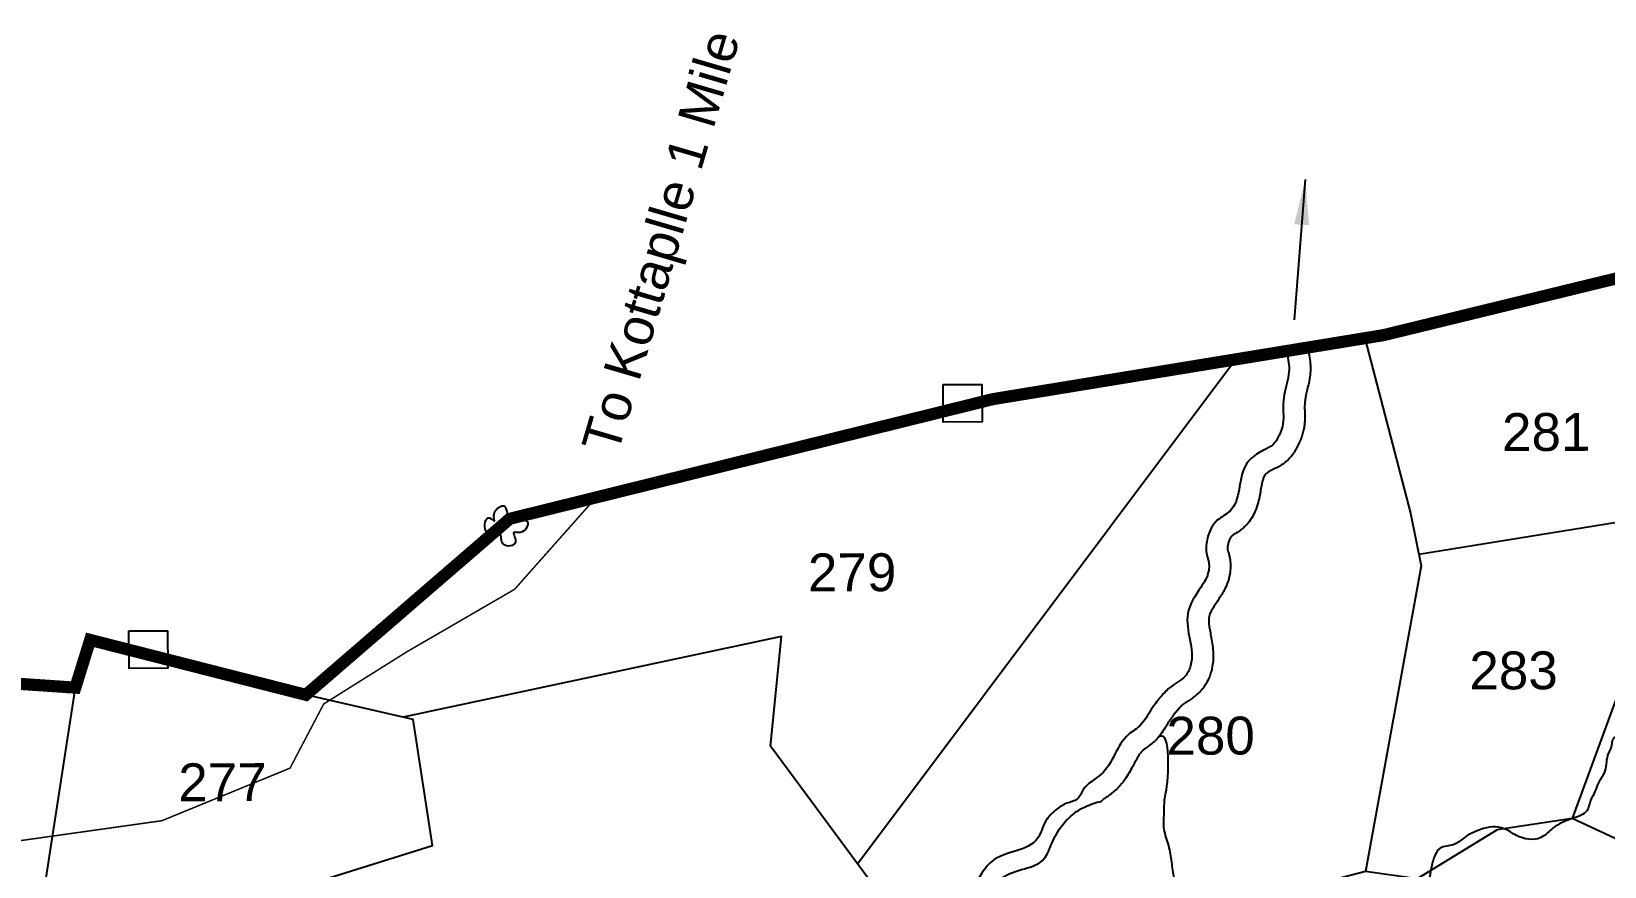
# Model space of a CAD drawing. Header units: feet. Extents: x 746667 to 763555, y 1616206 to 1623008.
# Drawn here: x 755654 to 756691, y 1621573 to 1622123 of the extents above; entities that cross this region are included whole.
import ezdxf
from ezdxf.enums import TextEntityAlignment as Align

# ---------------------------------------------------------------- set-up
doc = ezdxf.new("R2010")
doc.units = ezdxf.units.FT
doc.header["$LTSCALE"] = 15
doc.header["$MEASUREMENT"] = 0
doc.linetypes.add('HIDDEN2', pattern=[0.1875, 0.125, -0.0625])
for name, color, linetype in [('ARROWS', 5, 'Continuous'), ('PLOT', 7, 'Continuous'), ('PLOT NO', 7, 'Continuous'), ('ROAD NAME', 255, 'Continuous'), ('ROADS', 6, 'Continuous'), ('TANKS-STREAM', 4, 'Continuous'), ('VILLAGE STONES', 240, 'Continuous')]:
    doc.layers.add(name, color=color, linetype=linetype)
doc.layers.add('VILLAGE BOUNDRY', color=5, linetype='HIDDEN2', lineweight=100)
doc.styles.get("Standard").update_dxf_attribs({"font": 'arial.ttf'})
doc.dimstyles.get("Standard").update_dxf_attribs({"dimtxt": 0.18, "dimasz": 30, "dimexe": 0.18, "dimexo": 0.0625, "dimgap": 0.09, "dimtad": 0, "dimtih": 1, "dimtoh": 1, "dimdec": 4, "dimzin": 0, "dimdsep": 46, "dimtxsty": 'Standard', "dimcen": 0.09, "dimadec": 0, "dimazin": 0, "dimtfac": 1, "dimtdec": 4, "dimtofl": 0, "dimtmove": 0, "dimatfit": 3, "dimfxl": 1, "dimtolj": 1, "dimtzin": 0, "dimarcsym": 0})

msp = doc.modelspace()

# ---------------------------------------------------------------- linework, layer by layer
at = {"layer": 'PLOT', "lineweight": -2}
for points in [[(756833.0229767844, 1621975.046455691), (756830.3871798628, 1621905.211624035), (756768.1744926674, 1621892.587723962), (756735.7007313137, 1621785.635429888), (756669.2341182141, 1621604.231971291), (756619.822232492, 1621596.839038435), (756567.0102429882, 1621564.501012348), (756533.056389499, 1621569.29336118)], [(756532.6110818841, 1621921.074846241), (756562.5761077103, 1621805.747294338), (756569.6344028459, 1621770.941524935), (756533.056389499, 1621569.29336118), (756255.375811, 1621496.721156249), (756292.273763214, 1621176.701253301), (756201.1867194076, 1621206.480185696)], [(756198.0202606728, 1621574.304731906), (756447.3308981853, 1621907.095652579)], [(756568.0782231329, 1621778.615337265), (756742.1352990145, 1621806.827670894)], [(756255.375811, 1621496.721156249), (756140.6647103456, 1621651.888307563), (756147.9641770377, 1621724.278496285), (755898.5452308876, 1621671.019433654)], [(755366.4316325389, 1621395.947776754), (755454.2381460147, 1621350.557647016), (755644.890326086, 1621374.687788849), (755653.8400574749, 1621503.875623549), (755682.4825009421, 1621690.575620085)], [(755653.8400574749, 1621503.875623549), (755917.8312268974, 1621586.416758612), (755905.0956853274, 1621669.505037423), (755834.4530891292, 1621685.836863318)], [(756521.5429360686, 1621214.310346718), (756560.9974866175, 1621227.777113572), (756560.343614296, 1621349.251175892), (756557.4068789637, 1621444.301638708), (756647.9144644283, 1621400.752548968), (756716.1279739481, 1621582.399436579), (756669.2341182141, 1621604.231971291)]]:
    msp.add_lwpolyline(points, dxfattribs=at)
at = {"layer": 'ROADS', "linetype": 'HIDDEN2', "lineweight": -2, "ltscale": 10, "const_width": 0.9942125117958369}
msp.add_lwpolyline([(756025.7840658166, 1621816.049560055), (755972.0357521549, 1621755.430134561), (755900.9315469074, 1621714.159655208), (755846.1905567311, 1621679.781889914), (755824.0106290032, 1621637.486628123), (755739.579831533, 1621602.82278249), (755616.626258478, 1621585.493166033), (755565.3194362653, 1621597.849776623), (755441.5368197338, 1621563.781695851), (755324.3530885807, 1621531.529793848), (755189.7978470239, 1621534.043689363), (755123.7778409151, 1621493.961629926), (755022.9959481331, 1621396.184963686), (754763.927418866, 1621236.089293263), (754553.604999671, 1621084.389247354), (754459.4519402904, 1620951.209130965), (754389.2850537811, 1620835.714248551), (754245.2949781164, 1620753.619766652)], dxfattribs=at)
at = {"layer": 'TANKS-STREAM', "lineweight": -2}
msp.add_open_spline([(756494.5930888958, 1621915.758673521), (756494.7057216533, 1621915.270001535), (756494.8221606886, 1621914.764950274), (756495.1768695795, 1621913.200429183), (756495.4208983515, 1621912.091791116), (756495.9655664674, 1621909.320697784), (756496.2570585761, 1621907.600199285), (756496.5408340931, 1621904.958022586), (756496.6083012089, 1621904.150706352), (756496.6991536047, 1621902.438616486), (756496.7197305327, 1621901.530834983), (756496.6997901604, 1621900.237758169), (756496.688916397, 1621899.87548828), (756496.6577513566, 1621899.165702526), (756496.6374602587, 1621898.815485928), (756496.5642105571, 1621897.779132081), (756496.498904903, 1621897.107330544), (756496.266670126, 1621895.149611792), (756496.0639473061, 1621893.921566697), (756495.5131735826, 1621891.050790823), (756495.1435074179, 1621889.494662538), (756494.4541109633, 1621886.671088238), (756494.1340511338, 1621885.403234784), (756493.7912404017, 1621883.904503083), (756493.712239518, 1621883.545529081), (756493.5825487233, 1621882.923866577), (756493.5296229658, 1621882.65705562), (756493.4287219805, 1621882.118990242), (756493.3813641606, 1621881.850925216), (756493.2485817488, 1621881.049686764), (756493.1724494268, 1621880.519477745), (756493.0520211702, 1621879.525109818), (756493.0051388366, 1621879.060114926), (756492.9415093204, 1621878.267164436), (756492.9199877874, 1621877.937689171), (756492.8904814542, 1621877.350335528), (756492.8806579658, 1621877.092715811), (756492.8660753791, 1621876.551245165), (756492.8614530643, 1621876.270811986), (756492.8550096967, 1621875.399877588), (756492.8607331107, 1621874.779695894), (756492.8809123058, 1621873.738833263), (756492.8906051335, 1621873.344984382), (756492.9108183581, 1621872.607264298), (756492.9208979516, 1621872.269564204), (756492.9419231877, 1621871.549842511), (756492.9527090272, 1621871.171066161), (756492.980711918, 1621869.978756717), (756492.9940582897, 1621869.109342148), (756492.974890628, 1621867.504468663), (756492.9547796072, 1621866.806907084), (756492.8700531233, 1621865.302132511), (756492.8032766051, 1621864.491053311), (756492.657079156, 1621863.284617081), (756492.6074371334, 1621862.921077852), (756492.4999677397, 1621862.224714791), (756492.4442387897, 1621861.897029168), (756492.325262036, 1621861.254705953), (756492.2616761706, 1621860.937762689), (756492.0599932094, 1621859.999805236), (756491.9109908423, 1621859.391701907), (756491.4307114237, 1621857.61913855), (756491.0665697011, 1621856.506704605), (756490.4399616815, 1621854.79941213), (756490.1898475911, 1621854.165668163), (756489.7154937416, 1621853.024733872), (756489.4921425112, 1621852.511832578), (756489.0775527459, 1621851.591213401), (756488.8895647721, 1621851.184623922), (756488.4800662217, 1621850.324701324), (756488.2617662646, 1621849.879428084), (756487.5577670018, 1621848.502097876), (756487.0237111313, 1621847.528096656), (756485.7638045405, 1621845.496082525), (756485.0375500702, 1621844.436994692), (756483.310840408, 1621842.287590857), (756482.3084887966, 1621841.196236584), (756480.905707314, 1621839.943707327), (756480.671128378, 1621839.741913947), (756480.2091275629, 1621839.358491834), (756479.9794501701, 1621839.174738354), (756479.2964699004, 1621838.645929426), (756478.8493209388, 1621838.323339749), (756477.3740466455, 1621837.3158752), (756476.4066363751, 1621836.751328677), (756474.6757770096, 1621835.806050897), (756473.9106971025, 1621835.424801349), (756472.932676001, 1621834.941172299), (756472.6349342653, 1621834.795089765), (756472.1560704933, 1621834.557941132), (756471.9654187728, 1621834.462670042), (756471.5854656462, 1621834.270256879), (756471.4004306721, 1621834.175298026), (756470.8607044581, 1621833.894115429), (756470.5214092897, 1621833.711552972), (756469.5690971505, 1621833.179350998), (756469.0223737671, 1621832.844837162), (756468.1153303969, 1621832.231653827), (756467.7556858059, 1621831.953750149), (756467.3148275313, 1621831.570413458), (756467.1794590674, 1621831.440792294), (756466.7989990753, 1621831.045372359), (756466.5437954024, 1621830.713716539), (756466.2803895804, 1621830.275855137), (756466.2289990288, 1621830.184590267), (756466.115241604, 1621829.967099845), (756466.0551116032, 1621829.844509936), (756465.8673496651, 1621829.432150716), (756465.7324614075, 1621829.097342335), (756465.3627809535, 1621828.035521829), (756465.1242901714, 1621827.196290467), (756464.6624283546, 1621825.216742873), (756464.4387739385, 1621824.078133375), (756463.9823985238, 1621821.559186333), (756463.7495155034, 1621820.179293147), (756463.20738616, 1621817.213997814), (756462.8986523804, 1621815.628199051), (756462.090472693, 1621812.263869066), (756461.5916877193, 1621810.483063885), (756460.3976625522, 1621807.234508641), (756459.7850544624, 1621805.804103162), (756458.2565721862, 1621802.902166348), (756457.3385107052, 1621801.430057856), (756455.8420614587, 1621799.493243681), (756455.4286702407, 1621798.993500861), (756454.5531521876, 1621798.009673725), (756454.0908020991, 1621797.525694298), (756453.3805851744, 1621796.8361192), (756453.1510107693, 1621796.620983593), (756452.7010760434, 1621796.212648101), (756452.4785236117, 1621796.017249031), (756451.8199333712, 1621795.45507277), (756451.3930606105, 1621795.112267207), (756450.0471465166, 1621794.076290024), (756449.1938677854, 1621793.490245171), (756447.6898923535, 1621792.487136656), (756447.0382069304, 1621792.070199275), (756445.9629288866, 1621791.365497851), (756445.5398018761, 1621791.077909496), (756445.0811798169, 1621790.7440875), (756444.9568510683, 1621790.648119007), (756444.8147663478, 1621790.53314035), (756444.7744224491, 1621790.498778965), (756444.7235086584, 1621790.454028561), (756444.7081548553, 1621790.439884063), (756444.6673748774, 1621790.401014787), (756444.6456627575, 1621790.379544023), (756444.5763151075, 1621790.308015147), (756444.5244157212, 1621790.250797305), (756444.3519629497, 1621790.04380767), (756444.2143284467, 1621789.857935648), (756443.9097325914, 1621789.371896021), (756443.7432274431, 1621789.071947215), (756443.2942086846, 1621788.133371381), (756443.0071694821, 1621787.400203436), (756442.677957418, 1621786.340162144), (756442.6126060811, 1621786.117833574), (756442.4965833107, 1621785.700490634), (756442.4450930005, 1621785.50654407), (756442.3517332941, 1621785.137032446), (756442.3090076285, 1621784.958285591), (756442.1927583073, 1621784.441755653), (756442.1312731301, 1621784.123703755), (756442.0044695607, 1621783.339812718), (756441.9700829991, 1621782.936430842), (756441.9555969259, 1621782.346793107), (756441.9743641268, 1621782.162507094), (756441.9907708999, 1621782.055834963), (756441.9928982138, 1621782.043579207), (756441.9971741003, 1621782.020959947), (756442.0022646523, 1621781.9952232), (756442.0289406246, 1621781.87499248), (756442.0622220477, 1621781.737481351), (756442.2004287, 1621781.223667906), (756442.3395883181, 1621780.75064985), (756442.7015166552, 1621779.504707039), (756442.9243973304, 1621778.731380348), (756443.2440740647, 1621777.403778664), (756443.3388071149, 1621776.981688209), (756443.4851076966, 1621776.247932964), (756443.539664406, 1621775.953327303), (756443.6417457563, 1621775.344465138), (756443.6874940438, 1621775.04099068), (756443.8095212659, 1621774.133864338), (756443.8705895876, 1621773.53353108), (756443.998047776, 1621771.748340476), (756444.0088721246, 1621770.579509158), (756443.8652973422, 1621767.385573337), (756443.5751724872, 1621765.415289239), (756442.925469601, 1621762.645611743), (756442.685525797, 1621761.783227838), (756442.1882570452, 1621760.232732947), (756441.9381511668, 1621759.53470679), (756441.4125781175, 1621758.199016443), (756441.1368689394, 1621757.558735147), (756440.1685017451, 1621755.459853408), (756439.4431478813, 1621754.13493158), (756438.0383622701, 1621751.755649864), (756437.3584142241, 1621750.699721283), (756436.4861902337, 1621749.364562655), (756436.2464241344, 1621749.000195325), (756435.3906684123, 1621747.700040434), (756434.7970155785, 1621746.800318524), (756433.3786140187, 1621744.603714833), (756432.6072877141, 1621743.359375131), (756431.3285186504, 1621741.093571272), (756430.8231033017, 1621740.073519899), (756430.1954865532, 1621738.557490126), (756430.0080506721, 1621737.995702288), (756429.8450194569, 1621737.372770623), (756429.8114409262, 1621737.228048119), (756429.7558043106, 1621736.956125051), (756429.734329528, 1621736.833110684), (756429.6935616335, 1621736.551855788), (756429.6755272902, 1621736.399465317), (756429.6308520387, 1621735.903791859), (756429.6137983812, 1621735.521593588), (756429.6176142205, 1621734.34382069), (756429.6751582642, 1621733.445719453), (756429.9159883208, 1621731.369039922), (756430.0986854946, 1621730.192134088), (756430.5538263959, 1621727.601157819), (756430.8258357875, 1621726.187483363), (756431.3908898549, 1621723.141763599), (756431.6840706621, 1621721.509532013), (756432.1954040074, 1621718.019682262), (756432.4140808424, 1621716.161073902), (756432.6418383499, 1621712.201592685), (756432.650661258, 1621710.098258937), (756432.3359799535, 1621706.387635933), (756432.1180623623, 1621704.840276752), (756431.5393688494, 1621702.13926605), (756431.2362387291, 1621700.997391005), (756430.5023848623, 1621698.731769687), (756430.0721379217, 1621697.604973649), (756428.8534169965, 1621694.884208581), (756427.9910915026, 1621693.297845447), (756426.5452280216, 1621691.150974859), (756426.1147561446, 1621690.558082692), (756425.3910325117, 1621689.63890468), (756425.117694288, 1621689.306917624), (756424.606648175, 1621688.714729656), (756424.3737531637, 1621688.454904848), (756423.9099130974, 1621687.955423164), (756423.6774093709, 1621687.713915513), (756422.9805277475, 1621687.01316289), (756422.516869642, 1621686.577732679), (756420.9609721585, 1621685.193545106), (756419.9006846724, 1621684.380002936), (756417.9444869277, 1621682.978397222), (756417.0470889016, 1621682.38930736), (756415.4577539982, 1621681.361684101), (756414.7653899281, 1621680.923061868), (756413.6148131996, 1621680.166561094), (756413.1573125293, 1621679.8489681), (756412.7336593572, 1621679.530429065), (756412.6530776054, 1621679.46812461), (756412.4368759668, 1621679.296438268), (756412.2841116812, 1621679.168420329), (756411.9582674156, 1621678.880021942), (756411.7856854292, 1621678.720023281), (756411.2397595951, 1621678.190311253), (756410.8384156971, 1621677.770418226), (756410.0732739919, 1621676.918607663), (756409.7246707996, 1621676.515460919), (756409.1512014763, 1621675.83492909), (756408.9403652297, 1621675.581550259), (756408.5650657408, 1621675.126843925), (756408.404944884, 1621674.93184901), (756408.0918129003, 1621674.548402057), (756407.9371759575, 1621674.357951606), (756407.479181249, 1621673.790192944), (756407.1817464486, 1621673.416477934), (756406.313918506, 1621672.307893007), (756405.768116706, 1621671.58562729), (756404.8820848133, 1621670.356611145), (756404.52613803, 1621669.844400198), (756404.0807756109, 1621669.175501464), (756403.975604779, 1621669.015311105), (756403.6652627903, 1621668.535646254), (756403.4466879868, 1621668.188196277), (756402.6553885518, 1621666.907114774), (756402.0254338781, 1621665.845007674), (756400.5641197887, 1621663.471197694), (756399.7324979561, 1621662.158342458), (756397.9110591568, 1621659.610925024), (756396.9737141012, 1621658.402826155), (756395.38892185, 1621656.642038865), (756394.8719668444, 1621656.100564734), (756394.0236284074, 1621655.273952943), (756393.7139780448, 1621654.983836944), (756393.1120588736, 1621654.440160231), (756392.8159542185, 1621654.182475657), (756391.9462644934, 1621653.447568124), (756391.3915003766, 1621653.008339129), (756389.9596624328, 1621651.914208625), (756389.1495868256, 1621651.339606364), (756387.7791796877, 1621650.362855926), (756387.2188304736, 1621649.960694548), (756386.6302375379, 1621649.512211389), (756386.4841204262, 1621649.397312248), (756386.2792454527, 1621649.23076112), (756386.2076639598, 1621649.17090079), (756386.0903831542, 1621649.070219998), (756386.0421869474, 1621649.027661697), (756385.9386284539, 1621648.933791761), (756385.886066832, 1621648.884886469), (756385.7258312416, 1621648.731775647), (756385.6155870998, 1621648.621157852), (756385.2737686518, 1621648.2603635), (756385.0309648624, 1621647.980946799), (756384.3083951815, 1621647.071213341), (756383.7969501364, 1621646.338277722), (756382.702812311, 1621644.581185048), (756382.1209916972, 1621643.558644341), (756380.8798179759, 1621641.269784799), (756380.2204975063, 1621640.00409991), (756378.7768590013, 1621637.28203943), (756377.9925372367, 1621635.825383323), (756376.2118114221, 1621632.775106028), (756375.2150136991, 1621631.180226801), (756372.8860795478, 1621627.930586824), (756371.5517142277, 1621626.274181517), (756369.4610018152, 1621624.120843184), (756368.9096452995, 1621623.584989626), (756368.080297115, 1621622.830420653), (756367.8275329944, 1621622.607038582), (756367.3315628723, 1621622.179701888), (756367.0865309751, 1621621.974061952), (756366.3620016688, 1621621.379215873), (756365.8931378928, 1621621.012032849), (756364.4067998184, 1621619.882945966), (756363.4655395572, 1621619.223280146), (756361.8272883234, 1621618.07645949), (756361.130103134, 1621617.589281529), (756360.0179798917, 1621616.767085685), (756359.6046583381, 1621616.432893613), (756359.1129129763, 1621615.994096511), (756358.9863873747, 1621615.859893994), (756358.917230221, 1621615.780639944), (756358.908033216, 1621615.769635125), (756358.9016872213, 1621615.761854569)], degree=3, knots=[0, 0, 0, 0, 1.486472447179315, 1.486472447179315, 4.459417341537946, 4.459417341537946, 8.481695220136213, 8.481695220136213, 10.17489799678362, 10.17489799678362, 11.96651814292645, 11.96651814292645, 12.65631635038343, 12.65631635038343, 13.34611455784042, 13.34611455784042, 14.7257109727544, 14.7257109727544, 17.48490380258235, 17.48490380258235, 21.5828388835917, 21.5828388835917, 25.68077396460105, 25.68077396460105, 27.04932299463897, 27.04932299463897, 28.16563366114984, 28.16563366114984, 29.28194432766072, 29.28194432766072, 31.51456566068248, 31.51456566068248, 33.50093501435681, 33.50093501435681, 34.92479696412663, 34.92479696412663, 36.05129739960248, 36.05129739960248, 37.17779783507834, 37.17779783507834, 39.43079870603005, 39.43079870603005, 40.7291549123728, 40.7291549123728, 41.78308772898967, 41.78308772898967, 42.83702054560654, 42.83702054560654, 44.94488617884029, 44.94488617884029, 46.42072117354899, 46.42072117354899, 47.96999565282325, 47.96999565282325, 48.62052430221436, 48.62052430221436, 49.19437995404768, 49.19437995404768, 49.76823560588099, 49.76823560588099, 50.91594690954762, 50.91594690954762, 53.21136951688089, 53.21136951688089, 54.65405217819923, 54.65405217819923, 55.90756067893109, 55.90756067893109, 56.97776122123096, 56.97776122123096, 58.04796176353084, 58.04796176353084, 60.18836284813057, 60.18836284813057, 62.32876393273031, 62.32876393273031, 64.46916501733006, 64.46916501733006, 64.88298019686125, 64.88298019686125, 65.29679537639245, 65.29679537639245, 66.12442573545484, 66.12442573545484, 68.10534657634336, 68.10534657634336, 70.0862674172319, 70.0862674172319, 71.07590625855237, 71.07590625855237, 71.85243953354865, 71.85243953354865, 72.62897280854493, 72.62897280854493, 74.18203935853751, 74.18203935853751, 77.28817245852267, 77.28817245852267, 80.39430555850782, 80.39430555850782, 82.23801230661492, 82.23801230661492, 86.63004462917209, 86.63004462917209, 87.80559547491161, 87.80559547491161, 88.98114632065113, 88.98114632065113, 91.33224801213018, 91.33224801213018, 95.282127226172, 95.282127226172, 99.23200644021381, 99.23200644021381, 103.1818856542556, 103.1818856542556, 107.1317648682974, 107.1317648682974, 111.0816440823393, 111.0816440823393, 114.0108581342262, 114.0108581342262, 116.9400721861131, 116.9400721861131, 117.9735223572023, 117.9735223572023, 119.0117803124619, 119.0117803124619, 119.4931739059899, 119.4931739059899, 119.9745674995179, 119.9745674995179, 120.937354686574, 120.937354686574, 123.1251963222585, 123.1251963222585, 125.313037957943, 125.313037957943, 127.5008795936275, 127.5008795936275, 128.685170304526, 128.685170304526, 129.4186246530162, 129.4186246530162, 130.0715993417579, 130.0715993417579, 130.7245740304997, 130.7245740304997, 132.0305234079831, 132.0305234079831, 134.64242216295, 134.64242216295, 137.2543209179169, 137.2543209179169, 141.5340802926294, 141.5340802926294, 142.6242096294094, 142.6242096294094, 143.5238022466671, 143.5238022466671, 144.4233948639249, 144.4233948639249, 146.2225800984404, 146.2225800984404, 149.3330851807926, 149.3330851807926, 152.4435902631448, 152.4435902631448, 152.9741167518261, 152.9741167518261, 153.5046432405073, 153.5046432405073, 154.5656962178699, 154.5656962178699, 156.3287032949239, 156.3287032949239, 158.0917103719779, 158.0917103719779, 158.83425517257, 158.83425517257, 159.298623631833, 159.298623631833, 159.762992091096, 159.762992091096, 160.6917290096219, 160.6917290096219, 162.5492028466738, 162.5492028466738, 165.8767914981361, 165.8767914981361, 167.4252488015935, 167.4252488015935, 168.7157911500441, 168.7157911500441, 170.0063334984947, 170.0063334984947, 173.1339802385451, 173.1339802385451, 176.2616269785955, 176.2616269785955, 177.5243437525079, 177.5243437525079, 180.8061875740454, 180.8061875740454, 185.8932416050175, 185.8932416050175, 190.9802956359896, 190.9802956359896, 194.7788577841592, 194.7788577841592, 196.0347676988139, 196.0347676988139, 197.3065530213154, 197.3065530213154, 198.5783383438169, 198.5783383438169, 201.1219089888199, 201.1219089888199, 205.4430638371133, 205.4430638371133, 209.7642186854067, 209.7642186854067, 214.0853735337001, 214.0853735337001, 218.4065283819935, 218.4065283819935, 222.7276832302869, 222.7276832302869, 227.0488380785802, 227.0488380785802, 229.9733092122781, 229.9733092122781, 232.055621173279, 232.055621173279, 234.1379331342798, 234.1379331342798, 237.1215320479319, 237.1215320479319, 238.2758298897529, 238.2758298897529, 238.9371323016902, 238.9371323016902, 239.4677315299249, 239.4677315299249, 239.9983307581595, 239.9983307581595, 241.0595292146289, 241.0595292146289, 243.6077461890757, 243.6077461890757, 246.1559631635224, 246.1559631635224, 248.7041801379692, 248.7041801379692, 251.252397112416, 251.252397112416, 251.9325813811616, 251.9325813811616, 253.2929499186528, 253.2929499186528, 254.653318456144, 254.653318456144, 257.3740555311265, 257.3740555311265, 259.4233172817356, 259.4233172817356, 260.5596793461785, 260.5596793461785, 261.3848637443843, 261.3848637443843, 262.21004814259, 262.21004814259, 263.8604169390015, 263.8604169390015, 267.1611545318245, 267.1611545318245, 269.5692600374272, 269.5692600374272, 270.3299607666048, 270.3299607666048, 271.85136222496, 271.85136222496, 275.5438515249915, 275.5438515249915, 279.2363408250229, 279.2363408250229, 282.27508332001, 282.27508332001, 283.6165339826952, 283.6165339826952, 284.3372069004643, 284.3372069004643, 285.0578798182333, 285.0578798182333, 286.4992256537715, 286.4992256537715, 289.0111850992138, 289.0111850992138, 291.523144544656, 291.523144544656, 292.5318095069351, 292.5318095069351, 293.1976147313922, 293.1976147313922, 293.7942611518687, 293.7942611518687, 294.3909075723452, 294.3909075723452, 295.5842004132983, 295.5842004132983, 297.9707860952045, 297.9707860952045, 302.2919951533822, 302.2919951533822, 306.6132042115599, 306.6132042115599, 310.9344132697377, 310.9344132697377, 315.2556223279154, 315.2556223279154, 319.5768313860931, 319.5768313860931, 323.8980404442708, 323.8980404442708, 325.3488844226457, 325.3488844226457, 325.9778271657852, 325.9778271657852, 326.6067699089247, 326.6067699089247, 327.8646553952037, 327.8646553952037, 330.7508066049177, 330.7508066049177, 333.6369578146318, 333.6369578146318, 336.5231090243458, 336.5231090243458, 338.8686847476167, 338.8686847476167, 339.3850750882023, 339.3850750882023, 339.3850750882023, 339.3850750882023], dxfattribs=at)
for points in [[(756480.8359627903, 1621912.58782868), (756482.5855391052, 1621900.626720211), (756479.7284428136, 1621885.635966707), (756478.7843733978, 1621877.90041341), (756478.8019414521, 1621872.100942493), (756478.5827601948, 1621864.609213099), (756476.186022226, 1621857.352547609), (756471.6109242659, 1621850.572587743), (756465.8162471422, 1621847.17196772), (756456.8852682195, 1621841.103745254), (756453.9944998565, 1621837.228633595), (756443.6709335992, 1621807.087293867), (756435.3005690953, 1621800.966644705), (756428.8534814138, 1621789.327967184), (756428.1208322331, 1621779.420900345), (756429.6645669476, 1621773.33028348), (756428.7378370442, 1621764.565490157), (756424.5664849499, 1621756.933745612), (756415.849396009, 1621739.383383427), (756417.669623185, 1621704.980475332), (756414.0679618954, 1621698.112364146), (756403.7956338922, 1621690.462138213), (756397.7136990095, 1621684.157936314), (756392.0170762058, 1621676.521571341), (756384.2336768742, 1621665.450268455), (756376.8154302438, 1621659.713473427), (756358.75529726, 1621633.433266064), (756346.965235177, 1621623.302234697), (756343.1705758726, 1621617.195446496), (756336.1249830768, 1621614.31692586), (756328.7032388208, 1621609.722981673), (756322.24230316, 1621602.655724062), (756316.748487395, 1621591.019934241), (756286.5914614137, 1621575.992564345), (756279.3736782395, 1621567.018228876), (756273.8712074447, 1621558.239590603), (756258.847486238, 1621545.622539715), (756231.7813096067, 1621543.254810479), (756222.2698681211, 1621536.178328238), (756204.7214443249, 1621538.791846337), (756200.1543941064, 1621535.920849947), (756194.6397707051, 1621531.142197943), (756179.4144677399, 1621522.143621803), (756153.4420856499, 1621503.629810666), (756141.068520426, 1621497.306565958), (756128.31880384, 1621489.267865461), (756119.369552172, 1621485.431201694), (756114.0375407889, 1621483.319795669), (756103.5537864091, 1621482.526130119), (756093.4386468108, 1621485.924089245), (756075.1443384707, 1621483.011493424), (756066.9548193262, 1621480.129523666), (756058.185800402, 1621479.722006293), (756035.9475364271, 1621486.359202437), (756018.9889983584, 1621483.069715306), (756005.6465466289, 1621481.886420115), (755990.0058918974, 1621484.124779632), (755973.9832801403, 1621486.552450951), (755960.4496326003, 1621485.559077663), (755936.804848872, 1621486.630313109), (755919.6279604615, 1621492.483088259), (755900.0013793777, 1621488.804565144), (755870.8850268063, 1621494.264009319), (755845.5365062347, 1621491.330060635), (755814.9952400585, 1621503.237644952), (755796.6911226943, 1621503.563150995), (755778.3749239608, 1621507.888659641), (755755.084906986, 1621517.722955789), (755740.3998321593, 1621519.202302374), (755720.3234041829, 1621524.662723785), (755707.7555977957, 1621533.008285332), (755688.8639382378, 1621538.474928316), (755671.3910281023, 1621539.822477212), (755657.0699164374, 1621547.017249628), (755629.0377739044, 1621548.837102286), (755610.3465777539, 1621551.066220946), (755597.7390831445, 1621559.02810808), (755580.011580599, 1621557.831529468), (755570.0997893689, 1621557.039596539), (755560.1764581483, 1621560.057182888), (755548.1484277245, 1621565.544601411), (755542.0416461527, 1621567.430887613), (755522.5976771357, 1621566.419594357), (755502.9555171059, 1621567.883908567), (755466.9550755842, 1621579.464809141), (755446.73979841, 1621581.308341047), (755438.5456632399, 1621579.950188671), (755424.0437062157, 1621583.906281684), (755411.6424449846, 1621586.725892914), (755396.773027173, 1621586.109410935), (755364.6352272776, 1621586.77944528), (755348.0447270176, 1621587.872049923), (755330.7048801825, 1621584.581407712), (755316.6050038692, 1621581.681533997), (755307.6539855915, 1621578.416287537), (755283.2575829424, 1621575.866176869), (755278.120841968, 1621572.231531001), (755264.7887761863, 1621567.619682966), (755251.6468234585, 1621563.198879677), (755238.4944490908, 1621562.206645242), (755219.5509128397, 1621551.946806486), (755201.0734867459, 1621546.55744812), (755187.7414209642, 1621541.945600084), (755179.9366726179, 1621537.92191834), (755173.276391901, 1621533.711234629), (755162.4309468025, 1621526.440210273), (755121.8553566558, 1621515.079102756), (755102.6158543584, 1621509.496967023), (755084.7173153798, 1621501.82363938), (755064.4109023984, 1621497.864969466), (755051.8391818046, 1621494.01733233), (755044.036128831, 1621489.422216945), (755034.120298597, 1621489.963618181)], [(756395.9740071015, 1621657.292557817), (756396.0488014215, 1621657.376607067), (756401.4726429636, 1621622.961271878), (756400.4987517413, 1621617.516315522), (756400.0335364487, 1621607.620342223), (756400.0650079482, 1621597.231141281), (756403.0691425209, 1621586.356229169), (756405.0828652248, 1621575.478300732), (756406.5999010878, 1621565.093616056), (756408.6046319137, 1621557.184037654), (756411.1045508769, 1621549.2759593), (756414.004743996, 1621538.179048246), (756417.0977980305, 1621532.473347415), (756416.6340813437, 1621522.082662543), (756416.168866051, 1621512.186689243), (756420.5207465655, 1621503.653080333), (756417.6292113006, 1621491.700536675), (756410.3408626311, 1621481.440931192), (756398.1774181119, 1621469.70405623), (756394.531767021, 1621465.061752231), (756377.7725737208, 1621440.148409051), (756366.6969846886, 1621424.780464027), (756356.0214611689, 1621413.011427431), (756352.2489749556, 1621403.679678923), (756343.2999860893, 1621392.261076064), (756337.4575333239, 1621381.887478454), (756330.580637953, 1621370.820356116), (756325.4229218956, 1621362.520006169), (756318.8957324708, 1621350.073144778), (756305.1178199054, 1621335.878333214), (756258.5449120699, 1621288.23230379), (756247.8578860575, 1621280.260407803), (756224.055760544, 1621267.41602878), (756215.7884069812, 1621259.10625896), (756189.2681413915, 1621231.064976431), (756186.5489199732, 1621216.213273279), (756180.0332329924, 1621199.969287397), (756178.0019209245, 1621186.155262866), (756176.988391907, 1621178.557857844), (756163.3263124576, 1621150.493019585), (756161.1978859726, 1621132.556260009), (756160.2527104404, 1621124.315139694), (756160.9577702975, 1621115.707487053), (756160.0615744843, 1621107.353452536), (756158.8702140793, 1621100.323095342), (756156.9505392096, 1621093.532836901), (756150.4176930693, 1621088.424706762), (756142.1835011189, 1621084.522931696), (756135.6433150677, 1621081.837813195), (756128.1367035861, 1621077.938242153), (756117.9681570417, 1621072.092199685), (756114.3456683701, 1621066.992901868), (756108.5411366944, 1621061.644672977), (756102.7292651077, 1621058.719455724), (756096.4301616983, 1621056.519661403), (756082.3745563601, 1621052.842556812), (756071.4058402168, 1621037.611118261), (756048.8734922945, 1621030.031519976), (756036.7676552214, 1621023.21040509), (756021.2818444674, 1621011.290710908), (756015.9667821964, 1621004.490166985), (755992.9494043905, 1620996.909099423), (755981.5762857089, 1620988.394085251), (755962.4503349811, 1620977.190279168), (755928.2877093542, 1620965.940923219), (755912.3028873453, 1620958.623447916), (755870.7740468581, 1620940.710222489), (755852.1162799936, 1620935.080769039), (755833.7164774339, 1620924.363756521), (755823.5552707032, 1620916.094734652), (755812.6606116822, 1620909.761882608), (755803.6973356283, 1620906.342508962), (755782.8707730861, 1620896.102755176), (755756.621641131, 1620874.558205228), (755725.1429345099, 1620857.986334038), (755713.7661458484, 1620850.682833743), (755702.8692848397, 1620845.076890027), (755695.8491712336, 1620840.694182711), (755685.6798906936, 1620835.090443019), (755679.1580542976, 1620826.347835718), (755671.67199441, 1620815.663883668), (755662.950534945, 1620812.487547543), (755638.0458796234, 1620792.622122731), (755622.5463718402, 1620784.412137359), (755615.2076307387, 1620779.492083163), (755611.1371384246, 1620774.581945432), (755606.7910009804, 1620770.759370717), (755599.1790518322, 1620766.110596468), (755592.3809213568, 1620762.552685496)], [(756704.8582066906, 1621669.717822881), (756701.8070708944, 1621660.479923764), (756695.918683186, 1621656.104110145), (756695.1597730761, 1621652.512882991), (756692.6140596548, 1621645.840035086), (756690.3396945371, 1621634.297328918), (756686.255194137, 1621627.363459566), (756684.2187858527, 1621621.973906496), (756681.414148888, 1621616.069322236), (756678.8683998724, 1621609.396458105), (756669.2341182141, 1621604.231971291), (756656.6255042835, 1621598.006892952), (756653.0949095518, 1621594.96491126), (756648.5536743732, 1621591.667263553), (756632.4466198452, 1621593.119559814), (756624.4991602692, 1621597.538793414), (756616.7531499872, 1621598.7556707), (756608.7939721154, 1621596.963312501), (756597.9381697414, 1621591.499381734), (756590.8723534126, 1621586.931047652), (756582.1561517003, 1621584.631187173), (756578.8825813605, 1621580.200643023), (756576.5043211466, 1621572.362633678), (756568.5280134879, 1621549.138859789), (756559.054361598, 1621538.400499967), (756557.453415649, 1621532.73772461), (756554.2326195833, 1621527.676248068), (756550.8040405199, 1621524.432759343), (756546.9703013295, 1621521.390117243), (756542.9410926775, 1621516.124117861), (756540.328883658, 1621510.458279133), (756538.7242650437, 1621506.007904147), (756536.9205042536, 1621500.546588368), (756533.9007223394, 1621495.889852541), (756529.2714248911, 1621488.399286301), (756525.6552981808, 1621480.305567343), (756521.5616510254, 1621463.624652301), (756519.5966846906, 1621454.359757354), (756516.1345097367, 1621445.886792045), (756512.3679328029, 1621439.204959067), (756511.5620572763, 1621418.360097216), (756511.079541437, 1621411.704346808), (756507.0923142836, 1621400.392519203), (756506.1002793846, 1621395.995175193), (756503.86789785, 1621386.195296695), (756503.8876748742, 1621379.666612569), (756503.2920326607, 1621368.867270007), (756498.932951828, 1621354.456557848), (756496.0893346326, 1621339.004961177), (756495.7366796213, 1621330.968515622), (756498.6861884658, 1621313.511084845), (756498.7143689212, 1621304.208305528), (756498.6345037586, 1621297.874188678), (756497.0927367994, 1621283.618299713), (756497.7476278387, 1621263.257089408), (756500.1430388017, 1621257.326350062), (756501.267456741, 1621245.849611947), (756500.4980900546, 1621238.226835059), (756502.3116345346, 1621228.068413346), (756505.2014055526, 1621222.436068906), (756506.6011299614, 1621218.184731775), (756505.2409781548, 1621209.372575792), (756502.5909820347, 1621201.249273064), (756496.7940783484, 1621183.146182419), (756496.9497944758, 1621179.946456227)], [(755224.0750533761, 1620790.009148845), (755254.673289973, 1620811.212137869), (755267.275754883, 1620825.031138727), (755283.6201212707, 1620836.851776161), (755295.6574094818, 1620847.510960274), (755305.1153637995, 1620855.865534859), (755316.3044699422, 1620861.928541341), (755332.3710491044, 1620870.590232606), (755354.4874762804, 1620878.416533452), (755366.9798685466, 1620888.284032074), (755372.6314116255, 1620892.669879074), (755377.6872489207, 1620896.855345229), (755387.2098702703, 1620902.841561372), (755394.0549302793, 1620906.933159379), (755403.3856883582, 1620910.635134581), (755409.8383351082, 1620913.037629161), (755427.3448315371, 1620924.194348164), (755433.0786034307, 1620934.239933413), (755443.59475766, 1620940.328447369), (755454.7147384528, 1620943.936554423), (755463.9322884779, 1620952.205490051), (755468.3858386826, 1620958.374927009), (755476.87328314, 1620980.86537187), (755477.7168422189, 1620992.011910166), (755489.939619034, 1621011.707426053), (755492.2791690902, 1621025.487955825), (755500.2183655628, 1621049.055096277), (755504.0804612375, 1621055.938728424), (755504.8375772034, 1621062.369607419), (755508.6594182794, 1621082.553636013), (755513.7536457877, 1621085.561686764), (755519.9646837155, 1621086.134693853), (755543.5467067758, 1621102.239989699), (755553.6884283829, 1621103.057005991), (755562.2574072434, 1621103.432438535), (755572.1386133028, 1621103.637108668), (755581.6544399601, 1621108.995355019), (755617.5603784801, 1621123.034009127), (755625.9065293939, 1621127.699513843), (755636.0445628801, 1621128.580927317), (755640.8378368284, 1621130.606209732), (755646.3270859229, 1621132.865622015), (755650.2700557259, 1621134.501636753), (755656.3750521948, 1621137.922957733), (755659.6961479321, 1621140.4078076), (755670.3191059022, 1621148.291181736), (755677.3010827759, 1621150.708367774), (755692.5000857887, 1621154.998800584), (755697.6296961999, 1621158.163417949), (755701.4542643275, 1621162.350940716), (755704.1860149127, 1621165.371370196), (755716.6700114346, 1621181.046152613), (755730.4980188442, 1621190.199679401), (755736.2608525791, 1621198.452637399), (755741.4985502886, 1621206.353578699), (755745.5133735008, 1621212.673778041), (755753.9112630076, 1621219.532950097), (755763.7101159008, 1621227.097250117), (755768.949441702, 1621234.472501043), (755775.4635222779, 1621253.694191773), (755778.7058845565, 1621267.344465068), (755780.8350857821, 1621277.624418034), (755783.5000102787, 1621282.20807888), (755786.0814128636, 1621285.841834224), (755787.9461566942, 1621307.094518992), (755795.4452852616, 1621313.758468735), (755801.3216628869, 1621320.236378836), (755808.2676366548, 1621325.882177991), (755814.252975226, 1621328.622126152), (755832.448714674, 1621329.657087512), (755839.5277597549, 1621331.093887553), (755843.8788403666, 1621333.720006651), (755870.6292492526, 1621344.419505297), (755882.9964418123, 1621344.86885328), (755891.6526756582, 1621345.444270838), (755901.9530130714, 1621347.672255755), (755907.9902457548, 1621350.848406958), (755916.0863599653, 1621354.854596567), (755926.382989852, 1621358.318256439), (755933.9322935175, 1621361.361693202), (755940.384304112, 1621363.715331571), (755948.4895683466, 1621364.700964754), (755968.8676051232, 1621367.654091665), (755984.3697965, 1621376.625477008), (755988.4780650163, 1621381.443371849), (755997.4170111022, 1621390.741175141), (756019.2395964828, 1621400.143591195), (756027.1953956184, 1621405.110436057), (756037.8996973797, 1621410.085622941), (756049.5460756476, 1621421.653995314), (756057.6367830521, 1621427.445050383), (756062.5720764153, 1621431.441665072), (756070.8856913251, 1621435.952110791), (756077.3256658416, 1621443.58510231), (756084.1523516196, 1621450.930136885), (756087.7031066859, 1621457.012395765), (756094.8083762956, 1621467.924088957), (756132.019031627, 1621478.917565892), (756140.7937711667, 1621486.190811856), (756150.8087887691, 1621491.617606003), (756160.9836740014, 1621495.194659382), (756176.2477078185, 1621500.020607063), (756192.7234578165, 1621512.405263938), (756204.7204257101, 1621525.855628566), (756219.6827970315, 1621528.367909333), (756230.4522415163, 1621530.434713658), (756237.1078693774, 1621533.046216578), (756260.2502346585, 1621535.937006762), (756271.906465724, 1621543.264450948), (756282.0981161774, 1621552.16742963), (756287.9162736213, 1621559.112578874), (756293.6153586367, 1621565.206616239), (756321.2382719677, 1621577.838590791), (756326.1264537752, 1621587.680153071), (756333.0571720935, 1621599.71161345), (756340.8203889183, 1621607.514630929), (756348.183669383, 1621612.040862729), (756358.9016872213, 1621615.761854569)]]:
    msp.add_spline(points, degree=3, dxfattribs=at)
at = {"layer": 'VILLAGE BOUNDRY', "lineweight": -2, "ltscale": 25, "const_width": 8}
msp.add_lwpolyline([(754236.436934052, 1621720.859139293), (754409.9228256883, 1621691.475549123), (754556.3843288621, 1621680.668831637), (754793.3622588421, 1621647.640750432), (755204.7603735666, 1621667.417022), (755372.725027345, 1621694.897266485), (755518.3571369684, 1621701.759492484), (755682.4825009421, 1621690.575620085), (755692.2734572098, 1621722.057690859), (755834.4530891292, 1621685.836863318), (755968.8248491978, 1621801.936298949), (756287.4874064792, 1621880.893983806), (756544.8705770641, 1621923.084432172), (756705.5151553842, 1621962.239528922)], dxfattribs=at)
at = {"layer": 'VILLAGE STONES', "lineweight": -2}
for points in [[(756254.5922320532, 1621890.520251846), (756280.1185336197, 1621890.597577426), (756280.1935350401, 1621865.838514717), (756254.6672334736, 1621865.761189137)], [(755717.8124909394, 1621728.023338127), (755743.3387925059, 1621728.100663707), (755743.4137939262, 1621703.341600998), (755717.8874923597, 1621703.264275419)]]:
    msp.add_lwpolyline(points, close=True, dxfattribs=at)
msp.add_spline([(755958.7395758112, 1621800.12053978), (755959.5833947057, 1621807.56903038), (755964.9460194379, 1621810.52902377), (755968.8248491978, 1621801.936298949), (755980.5727539237, 1621800.013520068), (755975.9158319908, 1621792.899778288), (755971.583960524, 1621792.886655961), (755972.6425146742, 1621786.656049496), (755964.6765706926, 1621785.073465378), (755962.2286775003, 1621792.33884278), (755953.7355724495, 1621793.178920615), (755954.5736213243, 1621802.532178913), (755959.0861326571, 1621800.121589588)], degree=3, dxfattribs=at)

# ---------------------------------------------------------------- texts
at = {"layer": 'PLOT NO', "lineweight": -2}
for s, p in [('281', (756652.1196501154, 1621859.198177622)), ('279', (756194.5703003379, 1621766.646811911)), ('283', (756630.5698071806, 1621701.951274405)), ('280', (756430.891358905, 1621658.90736992)), ('277', (755779.4855244993, 1621628.203120833))]:
    msp.add_text(s, height=25, rotation=0.1735627778792595, dxfattribs=at).set_placement(p, align=Align.MIDDLE_CENTER)
at = {"layer": 'ROAD NAME', "lineweight": -2}
msp.add_text('To Kottaplle 1 Mile', height=24.85531279489592, rotation=73.63071079343902, dxfattribs=at).set_placement((756039.8329217213, 1621843.523189593))

# ---------------------------------------------------------------- leaders
at = {"layer": 'ARROWS', "lineweight": -2}
msp.add_leader([(756493.2005902656, 1622025.783626803), (756486.0269086265, 1621933.135011509)], dimstyle='Standard', override={"dimgap": 0.09, "dimtad": 0}, dxfattribs=at)

doc.saveas('drawing.dxf')
